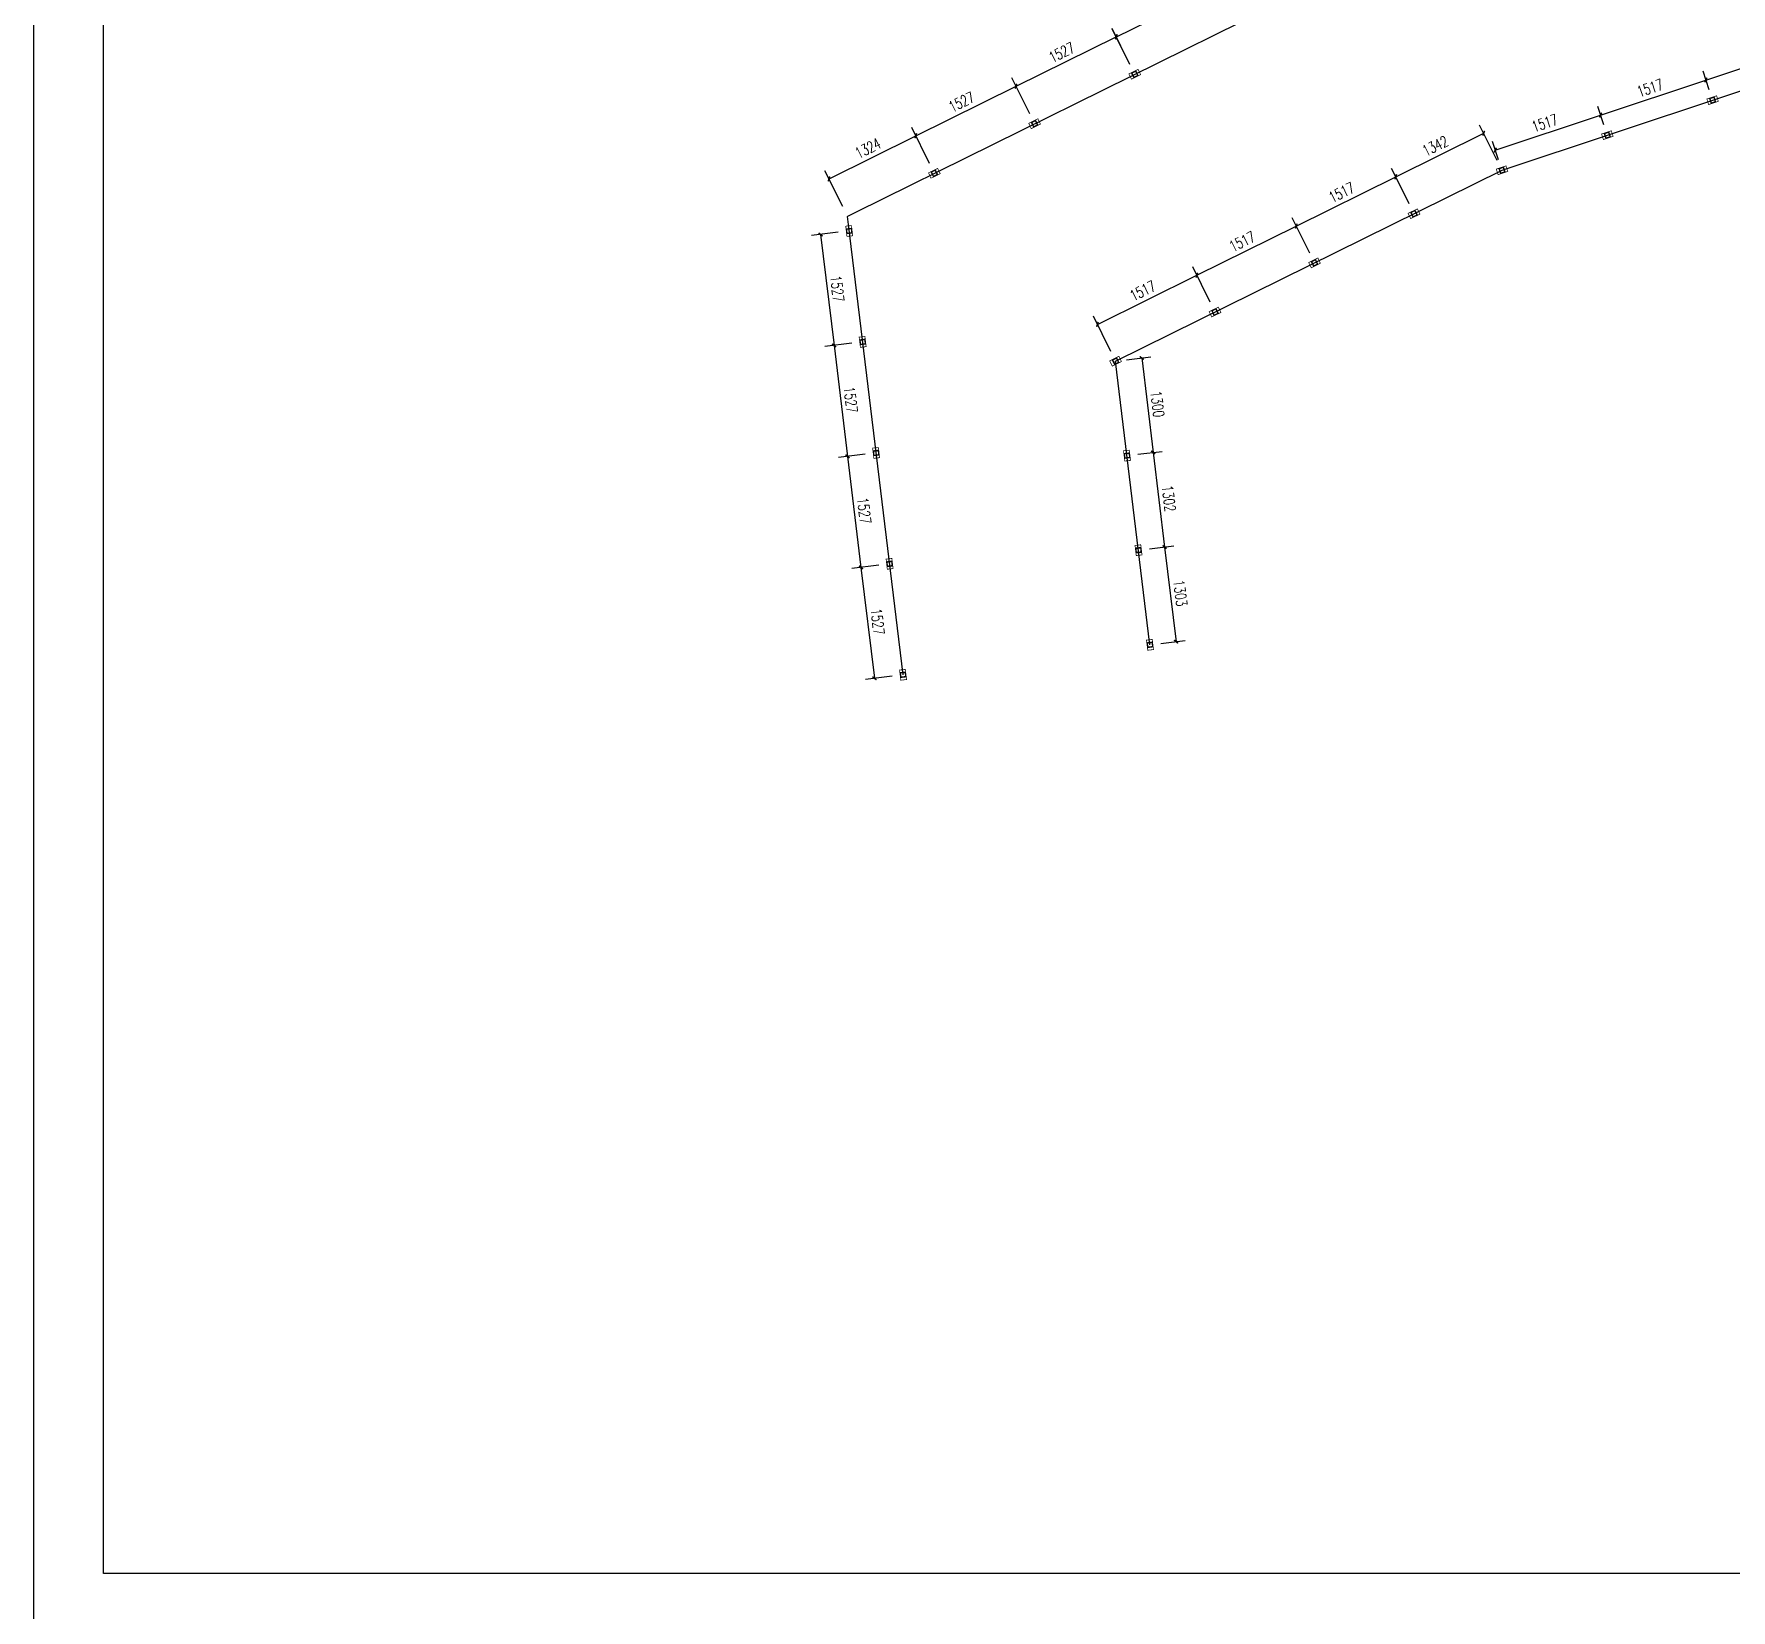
# Model space of a CAD drawing. Extents: x 8796 to 116961, y 24572 to 132726.
# Drawn here: x 16135 to 39331, y 63933 to 85472 of the extents above; entities that cross this region are included whole.
import ezdxf

# ---------------------------------------------------------------- set-up
doc = ezdxf.new("R2010")
doc.units = 0
doc.header["$LTSCALE"] = 1000
doc.header["$MEASUREMENT"] = 0
for name, color, linetype in [('PUB_DIM', 3, 'Continuous'), ('栏杆基座', 214, 'Continuous'), ('连接端梁', 130, 'Continuous')]:
    doc.layers.add(name, color=color, linetype=linetype)
doc.styles.add('_TCH_DIM_T3', font='SIMPLEX.shx', dxfattribs={"width": 0.705882, "bigfont": 'hztxt.shx'})
doc.dimstyles.new('_TCH_ARCH&&50', dxfattribs={"dimtxt": 148.75, "dimasz": 50, "dimexe": 125, "dimexo": 150, "dimgap": 63.125, "dimtad": 1, "dimdec": 0, "dimzin": 0, "dimdsep": 46, "dimtxsty": '_TCH_DIM_T3', "dimblk": 'ARCHTICK', "dimcen": 0.09, "dimclrt": 7, "dimazin": 2, "dimtfac": 1, "dimtdec": 0, "dimtix": 1, "dimtmove": 2, "dimatfit": 3, "dimfxl": 0, "dimtolj": 1, "dimtzin": 0, "dimarcsym": 0})

# ---------------------------------------------------------------- blocks, each defined once
blk = doc.blocks.new('栏杆立柱底座')
at = {"layer": '栏杆基座', "color": 6}
for points, const_width in [([(-48, 65), (-31, -74), (48, -65), (31, 74)], 10), ([(-38, 26), (-31, -34), (38, -26), (31, 34)], 20)]:
    blk.add_lwpolyline(points, close=True, dxfattribs=dict(at, const_width=const_width))
blk = doc.blocks.new('*U632')
at = {"color": 0, "rotation": 263.0813751958696}
blk.add_blockref('栏杆立柱底座', (0, 0), dxfattribs=at)
blk = doc.blocks.new('*U633')
at = {"color": 0, "linetype": 'ByBlock', "lineweight": -2, "transparency": 16777216}
for p, rotation in [((-65123, 36371), 26.29066540476217), ((-66492, 35695), 26.29066540476217), ((-67862, 35018), 26.29066540476217), ((-69026, 34229), 96.91862480413062), ((-68842, 32713), 96.91862480413062), ((-68658, 31196), 96.91862480413062), ((-68474, 29680), 96.91862480413062), ((-68290, 28164), 96.91862480413062)]:
    blk.add_blockref('*U632', p, dxfattribs=dict(at, rotation=rotation))
blk = doc.blocks.new('_ArchTick')
at = {"color": 0, "linetype": 'ByBlock', "const_width": 0.4}
blk.add_lwpolyline([(-0.5, -0.5), (0.5, 0.5)], dxfattribs=at)
blk = doc.blocks.new('*D683')
at = {"layer": 'Defpoints', "color": 0, "transparency": 16777216}
for p in [(31232, 78418), (31389, 77124), (31746, 77167)]:
    blk.add_point(p, dxfattribs=at)
at = {"layer": 'PUB_DIM', "color": 0, "lineweight": -2, "transparency": 16777216}
for p, q in [((31381, 78436), (31713, 78476)), ((31589, 78461), (31746, 77167)), ((31538, 77142), (31870, 77183))]:
    blk.add_line(p, q, dxfattribs=at)
at = {"layer": 'PUB_DIM', "color": 0, "lineweight": -2, "transparency": 16777216, "xscale": 50, "yscale": 50, "zscale": 50}
for p, rotation in [((31589, 78461), 96.91862480413286), ((31746, 77167), 276.9186248041329)]:
    blk.add_blockref('_ArchTick', p, dxfattribs=dict(at, rotation=rotation))
at = {"layer": 'PUB_DIM', "color": 7, "transparency": 16777216, "insert": (31804, 77831), "char_height": 148.8, "attachment_point": 5, "rotation": 276.9186, "style": '_TCH_DIM_T3'}
blk.add_mtext('\\A1;1303', dxfattribs=at)
blk = doc.blocks.new('*D684')
at = {"layer": 'Defpoints', "color": 0, "transparency": 16777216}
for p in [(31075, 79710), (31232, 78418), (31589, 78461)]:
    blk.add_point(p, dxfattribs=at)
at = {"layer": 'PUB_DIM', "color": 0, "lineweight": -2, "transparency": 16777216}
for p, q in [((31224, 79728), (31556, 79768)), ((31432, 79753), (31589, 78461)), ((31381, 78436), (31713, 78476))]:
    blk.add_line(p, q, dxfattribs=at)
at = {"layer": 'PUB_DIM', "color": 0, "lineweight": -2, "transparency": 16777216, "xscale": 50, "yscale": 50, "zscale": 50}
for p, rotation in [((31432, 79753), 96.91862480413278), ((31589, 78461), 276.9186248041328)]:
    blk.add_blockref('_ArchTick', p, dxfattribs=dict(at, rotation=rotation))
at = {"layer": 'PUB_DIM', "color": 7, "transparency": 16777216, "insert": (31647, 79124), "char_height": 148.8, "attachment_point": 5, "rotation": 276.9186, "style": '_TCH_DIM_T3'}
blk.add_mtext('\\A1;1302', dxfattribs=at)
blk = doc.blocks.new('*D685')
at = {"layer": 'Defpoints', "color": 0, "transparency": 16777216}
for p in [(30919, 81000), (31075, 79710), (31432, 79753)]:
    blk.add_point(p, dxfattribs=at)
at = {"layer": 'PUB_DIM', "color": 0, "lineweight": -2, "transparency": 16777216}
for p, q in [((31068, 81018), (31400, 81059)), ((31276, 81044), (31432, 79753)), ((31224, 79728), (31556, 79768))]:
    blk.add_line(p, q, dxfattribs=at)
at = {"layer": 'PUB_DIM', "color": 0, "lineweight": -2, "transparency": 16777216, "xscale": 50, "yscale": 50, "zscale": 50}
for p, rotation in [((31276, 81044), 96.9186248041329), ((31432, 79753), 276.9186248041329)]:
    blk.add_blockref('_ArchTick', p, dxfattribs=dict(at, rotation=rotation))
at = {"layer": 'PUB_DIM', "color": 7, "transparency": 16777216, "insert": (31491, 80415), "char_height": 148.8, "attachment_point": 5, "rotation": 276.9186, "style": '_TCH_DIM_T3'}
blk.add_mtext('\\A1;1300', dxfattribs=at)
blk = doc.blocks.new('*D692')
at = {"layer": 'Defpoints', "color": 0, "transparency": 16777216}
for p in [(35951, 84116), (36201, 83610), (34998, 83016)]:
    blk.add_point(p, dxfattribs=at)
at = {"layer": 'PUB_DIM', "color": 0, "lineweight": -2, "transparency": 16777216}
for p, q in [((36135, 83744), (35895, 84228)), ((34748, 83522), (35951, 84116)), ((34932, 83150), (34692, 83634))]:
    blk.add_line(p, q, dxfattribs=at)
at = {"layer": 'PUB_DIM', "color": 0, "lineweight": -2, "transparency": 16777216, "xscale": 50, "yscale": 50, "zscale": 50}
for p, rotation in [((35951, 84116), 26.29066540476083), ((34748, 83522), 206.2906654047608)]:
    blk.add_blockref('_ArchTick', p, dxfattribs=dict(at, rotation=rotation))
at = {"layer": 'PUB_DIM', "color": 7, "transparency": 16777216, "insert": (35288, 83942), "char_height": 148.8, "attachment_point": 5, "rotation": 26.2907, "style": '_TCH_DIM_T3'}
blk.add_mtext('\\A1;1342', dxfattribs=at)
blk = doc.blocks.new('*D718')
at = {"layer": 'Defpoints', "color": 0, "transparency": 16777216}
for p in [(37548, 84364), (37640, 84089), (36201, 83610)]:
    blk.add_point(p, dxfattribs=at)
at = {"layer": 'PUB_DIM', "color": 0, "lineweight": -2, "transparency": 16777216}
for p, q in [((37593, 84231), (37509, 84483)), ((36109, 83885), (37548, 84364)), ((36154, 83752), (36070, 84004))]:
    blk.add_line(p, q, dxfattribs=at)
at = {"layer": 'PUB_DIM', "color": 0, "lineweight": -2, "transparency": 16777216, "xscale": 50, "yscale": 50, "zscale": 50}
for p, rotation in [((37548, 84364), 18.40962104814789), ((36109, 83885), 198.4096210481479)]:
    blk.add_blockref('_ArchTick', p, dxfattribs=dict(at, rotation=rotation))
at = {"layer": 'PUB_DIM', "color": 7, "transparency": 16777216, "insert": (36785, 84255), "char_height": 148.8, "attachment_point": 5, "rotation": 18.4096, "style": '_TCH_DIM_T3'}
blk.add_mtext('\\A1;1517', dxfattribs=at)
blk = doc.blocks.new('*D719')
at = {"layer": 'Defpoints', "color": 0, "transparency": 16777216}
for p in [(38987, 84843), (39079, 84568), (37640, 84089)]:
    blk.add_point(p, dxfattribs=at)
at = {"layer": 'PUB_DIM', "color": 0, "lineweight": -2, "transparency": 16777216}
for p, q in [((39032, 84710), (38948, 84962)), ((37548, 84364), (38987, 84843)), ((37593, 84231), (37509, 84483))]:
    blk.add_line(p, q, dxfattribs=at)
at = {"layer": 'PUB_DIM', "color": 0, "lineweight": -2, "transparency": 16777216, "xscale": 50, "yscale": 50, "zscale": 50}
for p, rotation in [((38987, 84843), 18.40962104814809), ((37548, 84364), 198.4096210481481)]:
    blk.add_blockref('_ArchTick', p, dxfattribs=dict(at, rotation=rotation))
at = {"layer": 'PUB_DIM', "color": 7, "transparency": 16777216, "insert": (38224, 84734), "char_height": 148.8, "attachment_point": 5, "rotation": 18.4096, "style": '_TCH_DIM_T3'}
blk.add_mtext('\\A1;1517', dxfattribs=at)
blk = doc.blocks.new('*D720')
at = {"layer": 'Defpoints', "color": 0, "transparency": 16777216}
for p in [(40426, 85322), (40518, 85047), (39079, 84568)]:
    blk.add_point(p, dxfattribs=at)
at = {"layer": 'PUB_DIM', "color": 0, "lineweight": -2, "transparency": 16777216}
for p, q in [((40471, 85189), (40387, 85441)), ((38987, 84843), (40426, 85322)), ((39032, 84710), (38948, 84962))]:
    blk.add_line(p, q, dxfattribs=at)
at = {"layer": 'PUB_DIM', "color": 0, "lineweight": -2, "transparency": 16777216, "xscale": 50, "yscale": 50, "zscale": 50}
for p, rotation in [((40426, 85322), 18.4096210481478), ((38987, 84843), 198.4096210481478)]:
    blk.add_blockref('_ArchTick', p, dxfattribs=dict(at, rotation=rotation))
at = {"layer": 'PUB_DIM', "color": 7, "transparency": 16777216, "insert": (39663, 85213), "char_height": 148.8, "attachment_point": 5, "rotation": 18.4096, "style": '_TCH_DIM_T3'}
blk.add_mtext('\\A1;1517', dxfattribs=at)
blk = doc.blocks.new('*D722')
at = {"layer": 'Defpoints', "color": 0, "transparency": 16777216}
for p in [(32030, 82176), (32279, 81672), (30919, 81000)]:
    blk.add_point(p, dxfattribs=at)
at = {"layer": 'PUB_DIM', "color": 0, "lineweight": -2, "transparency": 16777216}
for p, q in [((30670, 81504), (32030, 82176)), ((32212, 81806), (31974, 82288)), ((30852, 81135), (30615, 81616))]:
    blk.add_line(p, q, dxfattribs=at)
at = {"layer": 'PUB_DIM', "color": 0, "lineweight": -2, "transparency": 16777216, "xscale": 50, "yscale": 50, "zscale": 50}
for p, rotation in [((32030, 82176), 26.2906654047605), ((30670, 81504), 206.2906654047605)]:
    blk.add_blockref('_ArchTick', p, dxfattribs=dict(at, rotation=rotation))
at = {"layer": 'PUB_DIM', "color": 7, "transparency": 16777216, "insert": (31289, 81963), "char_height": 148.8, "attachment_point": 5, "rotation": 26.2907, "style": '_TCH_DIM_T3'}
blk.add_mtext('\\A1;1517', dxfattribs=at)
blk = doc.blocks.new('*D723')
at = {"layer": 'Defpoints', "color": 0, "transparency": 16777216}
for p in [(33389, 82847), (33638, 82344), (32279, 81672)]:
    blk.add_point(p, dxfattribs=at)
at = {"layer": 'PUB_DIM', "color": 0, "lineweight": -2, "transparency": 16777216}
for p, q in [((32030, 82176), (33389, 82847)), ((33572, 82478), (33334, 82959)), ((32212, 81806), (31974, 82288))]:
    blk.add_line(p, q, dxfattribs=at)
at = {"layer": 'PUB_DIM', "color": 0, "lineweight": -2, "transparency": 16777216, "xscale": 50, "yscale": 50, "zscale": 50}
for p, rotation in [((33389, 82847), 26.2906654047605), ((32030, 82176), 206.2906654047605)]:
    blk.add_blockref('_ArchTick', p, dxfattribs=dict(at, rotation=rotation))
at = {"layer": 'PUB_DIM', "color": 7, "transparency": 16777216, "insert": (32649, 82635), "char_height": 148.8, "attachment_point": 5, "rotation": 26.2907, "style": '_TCH_DIM_T3'}
blk.add_mtext('\\A1;1517', dxfattribs=at)
blk = doc.blocks.new('*D724')
at = {"layer": 'Defpoints', "color": 0, "transparency": 16777216}
for p in [(34749, 83519), (34998, 83016), (33638, 82344)]:
    blk.add_point(p, dxfattribs=at)
at = {"layer": 'PUB_DIM', "color": 0, "lineweight": -2, "transparency": 16777216}
for p, q in [((33389, 82847), (34749, 83519)), ((34932, 83150), (34694, 83631)), ((33572, 82478), (33334, 82959))]:
    blk.add_line(p, q, dxfattribs=at)
at = {"layer": 'PUB_DIM', "color": 0, "lineweight": -2, "transparency": 16777216, "xscale": 50, "yscale": 50, "zscale": 50}
for p, rotation in [((34749, 83519), 26.2906654047606), ((33389, 82847), 206.2906654047605)]:
    blk.add_blockref('_ArchTick', p, dxfattribs=dict(at, rotation=rotation))
at = {"layer": 'PUB_DIM', "color": 7, "transparency": 16777216, "insert": (34008, 83307), "char_height": 148.8, "attachment_point": 5, "rotation": 26.2907, "style": '_TCH_DIM_T3'}
blk.add_mtext('\\A1;1517', dxfattribs=at)
blk = doc.blocks.new('*D768')
at = {"layer": 'Defpoints', "color": 0, "transparency": 16777216}
for p in [(32299, 86107), (32551, 85599), (31181, 84922)]:
    blk.add_point(p, dxfattribs=at)
at = {"layer": 'PUB_DIM', "color": 0, "lineweight": -2, "transparency": 16777216}
for p, q in [((30930, 85431), (32299, 86107)), ((32484, 85733), (32244, 86219)), ((31115, 85057), (30874, 85543))]:
    blk.add_line(p, q, dxfattribs=at)
at = {"layer": 'PUB_DIM', "color": 0, "lineweight": -2, "transparency": 16777216, "xscale": 50, "yscale": 50, "zscale": 50}
for p, rotation in [((32299, 86107), 26.290665404661), ((30930, 85431), 206.290665404661)]:
    blk.add_blockref('_ArchTick', p, dxfattribs=dict(at, rotation=rotation))
at = {"layer": 'PUB_DIM', "color": 7, "transparency": 16777216, "insert": (31554, 85892), "char_height": 148.8, "attachment_point": 5, "rotation": 26.2907, "style": '_TCH_DIM_T3'}
blk.add_mtext('\\A1;1527', dxfattribs=at)
blk = doc.blocks.new('*D771')
at = {"layer": 'Defpoints', "color": 0, "transparency": 16777216}
for p in [(28188, 84081), (28442, 83569), (27256, 82980)]:
    blk.add_point(p, dxfattribs=at)
at = {"layer": 'PUB_DIM', "color": 0, "lineweight": -2, "transparency": 16777216}
for p, q in [((27002, 83492), (28188, 84081)), ((28376, 83703), (28132, 84193)), ((27190, 83114), (26946, 83604))]:
    blk.add_line(p, q, dxfattribs=at)
at = {"layer": 'PUB_DIM', "color": 0, "lineweight": -2, "transparency": 16777216, "xscale": 50, "yscale": 50, "zscale": 50}
for p, rotation in [((28188, 84081), 26.4127480888984), ((27002, 83492), 206.4127480888984)]:
    blk.add_blockref('_ArchTick', p, dxfattribs=dict(at, rotation=rotation))
at = {"layer": 'PUB_DIM', "color": 7, "transparency": 16777216, "insert": (27534, 83910), "char_height": 148.8, "attachment_point": 5, "rotation": 26.4127, "style": '_TCH_DIM_T3'}
blk.add_mtext('\\A1;1324', dxfattribs=at)
blk = doc.blocks.new('*D772')
at = {"layer": 'Defpoints', "color": 0, "transparency": 16777216}
for p in [(29558, 84758), (29812, 84246), (28442, 83569)]:
    blk.add_point(p, dxfattribs=at)
at = {"layer": 'PUB_DIM', "color": 0, "lineweight": -2, "transparency": 16777216}
for p, q in [((28189, 84082), (29558, 84758)), ((29745, 84380), (29503, 84871)), ((28376, 83704), (28134, 84194))]:
    blk.add_line(p, q, dxfattribs=at)
at = {"layer": 'PUB_DIM', "color": 0, "lineweight": -2, "transparency": 16777216, "xscale": 50, "yscale": 50, "zscale": 50}
for p, rotation in [((29558, 84758), 26.29066540476198), ((28189, 84082), 206.290665404762)]:
    blk.add_blockref('_ArchTick', p, dxfattribs=dict(at, rotation=rotation))
at = {"layer": 'PUB_DIM', "color": 7, "transparency": 16777216, "insert": (28813, 84543), "char_height": 148.8, "attachment_point": 5, "rotation": 26.2907, "style": '_TCH_DIM_T3'}
blk.add_mtext('\\A1;1527', dxfattribs=at)
blk = doc.blocks.new('*D773')
at = {"layer": 'Defpoints', "color": 0, "transparency": 16777216}
for p in [(30928, 85435), (31181, 84922), (29812, 84246)]:
    blk.add_point(p, dxfattribs=at)
at = {"layer": 'PUB_DIM', "color": 0, "lineweight": -2, "transparency": 16777216}
for p, q in [((29558, 84758), (30928, 85435)), ((31115, 85057), (30872, 85547)), ((29745, 84380), (29503, 84871))]:
    blk.add_line(p, q, dxfattribs=at)
at = {"layer": 'PUB_DIM', "color": 0, "lineweight": -2, "transparency": 16777216, "xscale": 50, "yscale": 50, "zscale": 50}
for p, rotation in [((30928, 85435), 26.29066540476192), ((29558, 84758), 206.2906654047619)]:
    blk.add_blockref('_ArchTick', p, dxfattribs=dict(at, rotation=rotation))
at = {"layer": 'PUB_DIM', "color": 7, "transparency": 16777216, "insert": (30182, 85220), "char_height": 148.8, "attachment_point": 5, "rotation": 26.2907, "style": '_TCH_DIM_T3'}
blk.add_mtext('\\A1;1527', dxfattribs=at)
blk = doc.blocks.new('*D774')
at = {"layer": 'Defpoints', "color": 0, "transparency": 16777216}
for p in [(27830, 78231), (27623, 76667), (28014, 76715)]:
    blk.add_point(p, dxfattribs=at)
at = {"layer": 'PUB_DIM', "color": 0, "lineweight": -2, "transparency": 16777216}
for p, q in [((27681, 78213), (27315, 78168)), ((27439, 78183), (27623, 76667)), ((27865, 76697), (27499, 76652))]:
    blk.add_line(p, q, dxfattribs=at)
at = {"layer": 'PUB_DIM', "color": 0, "lineweight": -2, "transparency": 16777216, "xscale": 50, "yscale": 50, "zscale": 50}
for p, rotation in [((27439, 78183), 96.91862480413062), ((27623, 76667), 276.9186248041307)]:
    blk.add_blockref('_ArchTick', p, dxfattribs=dict(at, rotation=rotation))
at = {"layer": 'PUB_DIM', "color": 7, "transparency": 16777216, "insert": (27667, 77442), "char_height": 148.8, "attachment_point": 5, "rotation": 276.9186, "style": '_TCH_DIM_T3'}
blk.add_mtext('\\A1;1527', dxfattribs=at)
blk = doc.blocks.new('*D775')
at = {"layer": 'Defpoints', "color": 0, "transparency": 16777216}
for p in [(27646, 79747), (27439, 78183), (27830, 78231)]:
    blk.add_point(p, dxfattribs=at)
at = {"layer": 'PUB_DIM', "color": 0, "lineweight": -2, "transparency": 16777216}
for p, q in [((27497, 79729), (27131, 79685)), ((27255, 79700), (27439, 78183)), ((27681, 78213), (27315, 78168))]:
    blk.add_line(p, q, dxfattribs=at)
at = {"layer": 'PUB_DIM', "color": 0, "lineweight": -2, "transparency": 16777216, "xscale": 50, "yscale": 50, "zscale": 50}
for p, rotation in [((27255, 79700), 96.91862480413062), ((27439, 78183), 276.9186248041307)]:
    blk.add_blockref('_ArchTick', p, dxfattribs=dict(at, rotation=rotation))
at = {"layer": 'PUB_DIM', "color": 7, "transparency": 16777216, "insert": (27483, 78958), "char_height": 148.8, "attachment_point": 5, "rotation": 276.9186, "style": '_TCH_DIM_T3'}
blk.add_mtext('\\A1;1527', dxfattribs=at)
blk = doc.blocks.new('*D776')
at = {"layer": 'Defpoints', "color": 0, "transparency": 16777216}
for p in [(27462, 81263), (27255, 79700), (27646, 79747)]:
    blk.add_point(p, dxfattribs=at)
at = {"layer": 'PUB_DIM', "color": 0, "lineweight": -2, "transparency": 16777216}
for p, q in [((27313, 81245), (26947, 81201)), ((27071, 81216), (27255, 79700)), ((27497, 79729), (27131, 79685))]:
    blk.add_line(p, q, dxfattribs=at)
at = {"layer": 'PUB_DIM', "color": 0, "lineweight": -2, "transparency": 16777216, "xscale": 50, "yscale": 50, "zscale": 50}
for p, rotation in [((27071, 81216), 96.91862480413062), ((27255, 79700), 276.9186248041307)]:
    blk.add_blockref('_ArchTick', p, dxfattribs=dict(at, rotation=rotation))
at = {"layer": 'PUB_DIM', "color": 7, "transparency": 16777216, "insert": (27299, 80474), "char_height": 148.8, "attachment_point": 5, "rotation": 276.9186, "style": '_TCH_DIM_T3'}
blk.add_mtext('\\A1;1527', dxfattribs=at)
blk = doc.blocks.new('*D777')
at = {"layer": 'Defpoints', "color": 0, "transparency": 16777216}
for p in [(27278, 82780), (27071, 81216), (27462, 81263)]:
    blk.add_point(p, dxfattribs=at)
at = {"layer": 'PUB_DIM', "color": 0, "lineweight": -2, "transparency": 16777216}
for p, q in [((27129, 82762), (26763, 82717)), ((26887, 82732), (27071, 81216)), ((27313, 81245), (26947, 81201))]:
    blk.add_line(p, q, dxfattribs=at)
at = {"layer": 'PUB_DIM', "color": 0, "lineweight": -2, "transparency": 16777216, "xscale": 50, "yscale": 50, "zscale": 50}
for p, rotation in [((26887, 82732), 96.91862480413059), ((27071, 81216), 276.9186248041306)]:
    blk.add_blockref('_ArchTick', p, dxfattribs=dict(at, rotation=rotation))
at = {"layer": 'PUB_DIM', "color": 7, "transparency": 16777216, "insert": (27115, 81991), "char_height": 148.8, "attachment_point": 5, "rotation": 276.9186, "style": '_TCH_DIM_T3'}
blk.add_mtext('\\A1;1527', dxfattribs=at)

msp = doc.modelspace()

# ---------------------------------------------------------------- linework, layer by layer
for points in [[(16134.92, 112757.78), (107117.1, 112757.78), (107117.1, 63433.28), (16134.92, 63433.28)], [(17085.95, 111757.78), (106499.22, 111757.78), (106499.22, 64433.28), (17085.95, 64433.28)]]:
    msp.add_lwpolyline(points, close=True)
at = {"layer": '连接端梁', "color": 0}
for points in [[(28013.85, 76714.61), (27267, 82869.46), (27254.1, 82975.75), (27258.75, 82984.36), (27366.34, 83037.5), (34896.44, 86757.59), (34912.63, 86764.35), (42738.05, 89368.98), (43025.63, 89464.7), (43034.76, 89467.12), (51143.32, 90974.62), (51441.3, 91030.02), (51450.71, 91031.16), (51538.12, 91035.21), (59992.12, 91427.11), (60001.57, 91426.95), (60088.72, 91418.98), (68214.81, 90675.91)], [(31389.09, 77124.17), (30918.76, 81000.22), (36200.95, 83609.77), (43811.8, 86142.99), (43882.14, 86166.4), (51764.78, 87631.89), (51837.67, 87645.44), (59920.81, 88020.15), (67905.2, 87290.04), (67978.65, 87283.32), (75788.03, 85465.72), (75859.81, 85449.01), (83346.36, 82578.16), (83410.69, 82553.49), (88735.66, 79618.72), (88388.85, 75810.78)]]:
    msp.add_lwpolyline(points, dxfattribs=at)

# ---------------------------------------------------------------- block references
msp.add_blockref('*U633', (96303.97, 48550.71))
at = {"color": 0}
for p, rotation in [((39079.02, 84567.71), 281.4909962441191), ((37639.98, 84088.74), 281.4909962441191), ((36200.95, 83609.77), 281.4909962441191), ((34998.06, 83015.51), 289.37204060063), ((33638.3, 82343.75), 289.37204060063), ((32278.53, 81671.99), 289.37204060063), ((30918.76, 81000.22), 289.37204060063)]:
    msp.add_blockref('栏杆立柱底座', p, dxfattribs=dict(at, rotation=rotation))
for p in [(31075.31, 79710.06), (31232.15, 78417.51), (31389.09, 77124.17)]:
    msp.add_blockref('栏杆立柱底座', p, dxfattribs=at)

# ---------------------------------------------------------------- dimensions: what is measured, and where the dimension line sits
at = {"layer": 'PUB_DIM', "color": 0}
for p1, p2, distance, picture, middle in [((31181.11, 84922.11), (32550.51, 85598.63), 567.37, '*D768', (31553.6, 85892.33)), ((29811.71, 84245.59), (31181.11, 84922.11), 572.05, '*D773', (30182.13, 85220.01)), ((39079.02, 84567.71), (40518.05, 85046.69), 290.33, '*D720', (39663.42, 85213.14)), ((37639.98, 84088.74), (39079.02, 84567.71), 290.33, '*D719', (38224.39, 84734.17)), ((28442.31, 83569.07), (29811.71, 84245.59), 572.05, '*D772', (28812.73, 84543.48)), ((36200.95, 83609.77), (37639.98, 84088.74), 290.33, '*D718', (36785.35, 84255.19)), ((34998.06, 83015.51), (36200.95, 83609.77), 564.99, '*D692', (35288.35, 83942.47)), ((27256.42, 82980.06), (28442.31, 83569.07), 571.74, '*D771', (27533.87, 83909.77)), ((33638.3, 82343.75), (34998.06, 83015.51), 561.77, '*D724', (34008.46, 83306.57)), ((32278.53, 81671.99), (33638.3, 82343.75), 561.77, '*D723', (32648.69, 82634.81)), ((27277.89, 82779.7), (27461.88, 81263.43), -393.94, '*D777', (27115.31, 81990.67)), ((30918.76, 81000.22), (32278.53, 81671.99), 561.77, '*D722', (31288.92, 81963.04)), ((27461.88, 81263.43), (27645.87, 79747.15), -393.94, '*D776', (27299.3, 80474.4)), ((30918.76, 81000.22), (31075.31, 79710.06), 359.65, '*D685', (31490.57, 80415.03)), ((27645.87, 79747.15), (27829.86, 78230.88), -393.94, '*D775', (27483.29, 78958.13)), ((31075.31, 79710.06), (31232.15, 78417.51), 359.65, '*D684', (31647.26, 79123.67)), ((31232.15, 78417.51), (31389.09, 77124.17), 359.65, '*D683', (31804.15, 77830.73)), ((27829.86, 78230.88), (28013.85, 76714.61), -393.94, '*D774', (27667.28, 77441.85))]:
    dim = msp.add_aligned_dim(p1=p1, p2=p2, distance=distance, dimstyle='_TCH_ARCH&&50', dxfattribs=at)
    dim.commit()
    dim.dimension.update_dxf_attribs({"geometry": picture, "text_midpoint": middle})

doc.saveas('drawing.dxf')
